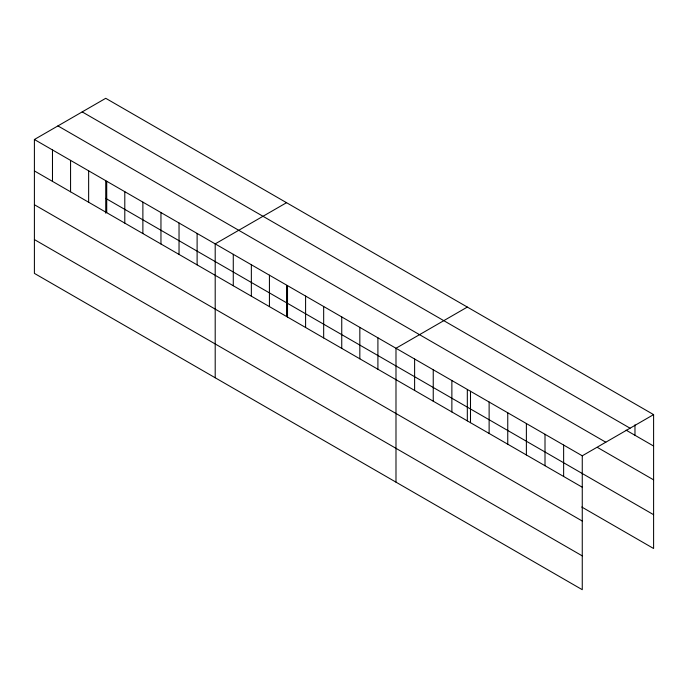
<?xml version="1.0" encoding="UTF-8"?>
<svg xmlns="http://www.w3.org/2000/svg" width="688" height="688" viewBox="0 0 688 688"><rect width="100%" height="100%" fill="white"/><g stroke="black" fill="none" stroke-linecap="round" stroke-linejoin="round"><path stroke-width="1.03" d="M34.4 139.501L582.263 455.8L582.263 589.693L34.4 273.385L34.4 139.501L105.737 98.307L653.6 414.615L653.6 548.499L581.756 507.022M286.535 202.693L215.198 243.879L215.198 377.764M467.324 307.072L395.987 348.257L395.987 482.15M582.263 455.8L653.6 414.615M82.199 111.903L630.062 428.203M626.106 430.163L653.6 446.039M57.938 125.904L605.801 442.212M597.717 447.587L653.6 479.854M105.737 198.385L653.6 514.693M34.4 170.925L582.263 487.224M34.4 204.732L582.263 521.04M34.4 239.57L582.263 555.878M634.972 424.806L634.972 435.28M563.635 445.05L563.635 476.474M545.008 434.291L545.008 465.716M526.38 423.541L526.38 454.966M507.753 412.783L507.753 444.207M489.125 402.033L489.125 433.457M470.497 391.274L470.497 422.699M467.324 389.726L467.324 420.884M451.87 380.524L451.87 411.949M433.242 369.766L433.242 401.19M414.615 359.016L414.615 390.44M377.91 337.817L377.91 369.241M359.833 327.385L359.833 358.809M341.747 316.944L341.747 348.369M323.67 306.504L323.67 337.928M305.592 296.064L305.592 327.497M287.515 285.632L287.515 317.056M286.535 285.348L286.535 316.506M269.429 275.191L269.429 306.616M251.352 264.751L251.352 296.175M233.275 254.319L233.275 285.744M197.112 233.438L197.112 264.863M179.035 222.998L179.035 254.422M160.958 212.566L160.958 243.991M142.88 202.126L142.88 233.55M124.795 191.685L124.795 223.11M106.717 181.245L106.717 212.678M105.737 180.97L105.737 213.177M88.64 170.813L88.64 202.238M70.563 160.373L70.563 191.797M52.477 149.932L52.477 181.357"/></g></svg>
